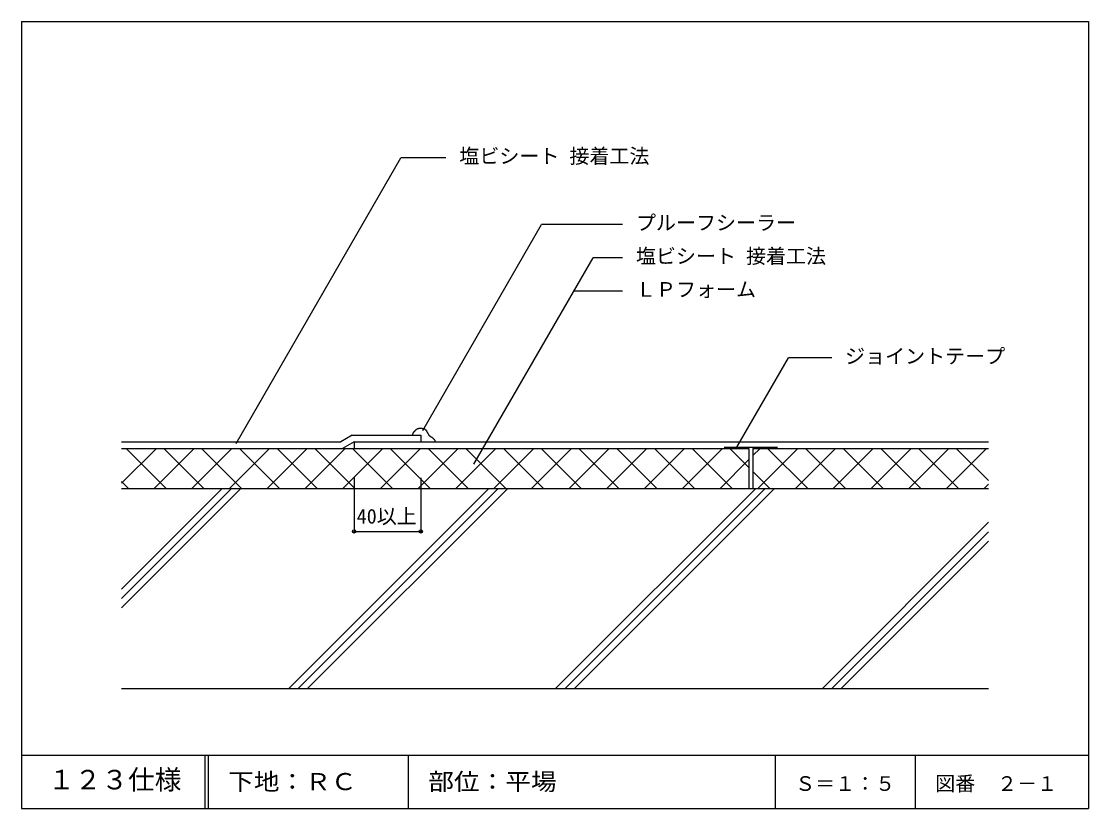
# Model space of a CAD drawing. Units: millimetres, scale not verified. Extents: x -350 to 450, y -609 to 621.
# Drawn here: x -350 to 450, y 31 to 621 of the extents above; entities that cross this region are included whole.
import ezdxf
from ezdxf.enums import TextEntityAlignment as Align

# ---------------------------------------------------------------- set-up
doc = ezdxf.new("R2010")
doc.units = ezdxf.units.MM
doc.header["$LTSCALE"] = 5
doc.header["$PDMODE"] = 32
doc.header["$PDSIZE"] = 2.5
for name, color, linetype in [('2-2_in line', 7, 'Continuous'), ('2-3', 3, 'Continuous'), ('2-4_out line', 2, 'Continuous'), ('2-A_moji', 7, 'Continuous'), ('2-B_dim', 7, 'Continuous'), ('2-D_ハッチ他', 4, 'Continuous'), ('2-E_con他', 4, 'Continuous'), ('F-2', 7, 'Continuous'), ('F-5', 6, 'Continuous'), ('F-7', 1, 'Continuous'), ('F-A', 7, 'Continuous')]:
    doc.layers.add(name, color=color, linetype=linetype)
doc.styles.add('HG丸ｺﾞｼｯｸM-PRO', font='')
doc.styles.add('ＭＳ ゴシック', font='')
doc.styles.get('HG丸ｺﾞｼｯｸM-PRO').set_extended_font_data('HG丸ｺﾞｼｯｸM-PRO')
doc.styles.get('ＭＳ ゴシック').set_extended_font_data('MS Gothic')

msp = doc.modelspace()

# ---------------------------------------------------------------- linework, layer by layer
at = {"layer": '2-2_in line'}
for p, q in [((-100.559, 305.555), (-109.219, 300.555)), ((-100.559, 305.555), (-100.559, 300.555)), ((-100.559, 305.555), (-50.559, 305.555)), ((-274.936, 300.555), (195.441, 300.555)), ((195.441, 300.555), (195.441, 270.555)), ((198.441, 300.555), (198.441, 270.555)), ((198.441, 300.555), (375.064, 300.555)), ((-274.936, 270.555), (375.064, 270.555))]:
    msp.add_line(p, q, dxfattribs=at)
for points in [[(-56.556, 310.555), (-56.538, 310.686), (-56.505, 310.911), (-56.467, 311.135), (-56.422, 311.355), (-56.366, 311.572), (-56.297, 311.783), (-56.25, 311.903), (-56.209, 311.995), (-56.131, 312.151), (-56.044, 312.303), (-55.949, 312.452), (-55.849, 312.597), (-55.744, 312.739), (-55.682, 312.821), (-55.608, 312.915), (-55.478, 313.076), (-55.345, 313.234), (-55.21, 313.389), (-55.072, 313.543), (-54.933, 313.695), (-54.852, 313.782), (-54.766, 313.873), (-54.617, 314.029), (-54.465, 314.182), (-54.31, 314.332), (-54.151, 314.479), (-53.988, 314.62), (-53.891, 314.7), (-53.803, 314.768), (-53.648, 314.883), (-53.489, 314.99), (-53.326, 315.091), (-53.159, 315.184), (-52.987, 315.267), (-52.886, 315.311), (-52.772, 315.356), (-52.572, 315.423), (-52.368, 315.48), (-52.161, 315.527)], [(-52.161, 315.527), (-51.952, 315.567), (-51.741, 315.6), (-51.619, 315.617), (-51.47, 315.636), (-51.214, 315.663), (-50.957, 315.682), (-50.701, 315.691), (-50.446, 315.689), (-50.192, 315.675), (-50.046, 315.661), (-49.938, 315.647), (-49.754, 315.618), (-49.57, 315.584), (-49.386, 315.546), (-49.202, 315.506), (-49.017, 315.465), (-48.91, 315.442), (-48.788, 315.417), (-48.577, 315.374), (-48.367, 315.328), (-48.16, 315.275), (-47.958, 315.213), (-47.761, 315.137), (-47.65, 315.085), (-47.551, 315.032), (-47.386, 314.929), (-47.228, 314.812), (-47.077, 314.684), (-46.934, 314.547), (-46.798, 314.402), (-46.722, 314.315), (-46.638, 314.212), (-46.5, 314.031), (-46.37, 313.845), (-46.247, 313.655), (-46.129, 313.461), (-46.016, 313.265), (-45.952, 313.15), (-45.885, 313.027)], [(-45.885, 313.027), (-45.771, 312.814), (-45.659, 312.599), (-45.548, 312.384), (-45.437, 312.168), (-45.326, 311.952), (-45.261, 311.827), (-45.173, 311.658), (-45.016, 311.369), (-44.852, 311.084), (-44.677, 310.807), (-44.488, 310.54), (-44.283, 310.288), (-44.155, 310.148), (-44.109, 310.101), (-44.027, 310.022), (-43.943, 309.945), (-43.856, 309.871), (-43.767, 309.8), (-43.676, 309.732), (-43.622, 309.694), (-43.532, 309.635), (-43.374, 309.539), (-43.213, 309.447), (-43.05, 309.358), (-42.887, 309.269), (-42.726, 309.177), (-42.635, 309.122), (-42.542, 309.062), (-42.386, 308.955), (-42.234, 308.842), (-42.085, 308.724), (-41.937, 308.604), (-41.791, 308.482), (-41.707, 308.411), (-41.601, 308.321), (-41.419, 308.166), (-41.24, 308.009), (-41.065, 307.848), (-40.895, 307.681)], [(-40.895, 307.681), (-40.731, 307.508), (-40.64, 307.404), (-40.589, 307.341), (-40.502, 307.232), (-40.42, 307.119), (-40.342, 307.004), (-40.269, 306.886), (-40.202, 306.764), (-40.166, 306.693), (-40.12, 306.591), (-40.048, 306.412), (-39.986, 306.23), (-39.932, 306.044), (-39.883, 305.855), (-39.837, 305.666), (-39.811, 305.555)]]:
    msp.add_lwpolyline(points, dxfattribs=at)
at = {"layer": '2-3'}
msp.add_line((-274.936, 120.555), (375.064, 120.555), dxfattribs=at)
at = {"layer": '2-4_out line'}
for p, q in [((-274.936, 305.555), (-110.559, 305.555)), ((-101.898, 310.555), (-110.559, 305.555)), ((-101.898, 310.555), (-50.559, 310.555)), ((-50.559, 310.555), (-50.559, 305.555)), ((-50.559, 305.555), (375.064, 305.555)), ((176.941, 301.555), (216.941, 301.555))]:
    msp.add_line(p, q, dxfattribs=at)
at = {"layer": '2-A_moji'}
for p, q in [((-189.039, 304.178), (-65.39, 518.344)), ((-31.657, 518.344), (-65.39, 518.344)), ((-49.115, 313.924), (40.04, 468.344)), ((100.723, 468.344), (40.04, 468.344)), ((-10.771, 288.587), (78.578, 443.344)), ((100.723, 443.344), (78.578, 443.344)), ((100.723, 418.344), (64.145, 418.344)), ((186.426, 301.555), (224.986, 368.344)), ((257.484, 368.344), (224.986, 368.344))]:
    msp.add_line(p, q, dxfattribs=at)
at = {"layer": '2-B_dim'}
for p, q in [((-100.559, 278.403), (-100.559, 238.373)), ((-50.559, 278.403), (-50.559, 238.373)), ((-100.559, 238.373), (-50.559, 238.373))]:
    msp.add_line(p, q, dxfattribs=at)
at = {"layer": '2-B_dim', "color": 1}
for p in [(-100.559, 238.373), (-50.559, 238.373)]:
    msp.add_point(p, dxfattribs=at)
at = {"layer": '2-D_ハッチ他'}
for p, q in [((-274.936, 274.361), (-248.742, 300.555)), ((-271.381, 300.555), (-241.381, 270.555)), ((-250.457, 270.555), (-220.457, 300.555)), ((-243.096, 300.555), (-213.096, 270.555)), ((-222.173, 270.555), (-192.173, 300.555)), ((-214.812, 300.555), (-184.812, 270.555)), ((-193.889, 270.555), (-163.889, 300.555)), ((-186.528, 300.555), (-156.528, 270.555)), ((-165.605, 270.555), (-135.605, 300.555)), ((-158.244, 300.555), (-128.244, 270.555)), ((-137.32, 270.555), (-107.32, 300.555)), ((-129.959, 300.555), (-99.959, 270.555)), ((-109.036, 270.555), (-79.036, 300.555)), ((-101.675, 300.555), (-71.675, 270.555)), ((-80.752, 270.555), (-50.752, 300.555)), ((-73.391, 300.555), (-43.391, 270.555)), ((-52.467, 270.555), (-22.467, 300.555)), ((-45.106, 300.555), (-15.106, 270.555)), ((-24.183, 270.555), (5.817, 300.555)), ((-16.822, 300.555), (13.178, 270.555)), ((4.101, 270.555), (34.101, 300.555)), ((11.462, 300.555), (41.462, 270.555)), ((32.385, 270.555), (62.385, 300.555)), ((39.746, 300.555), (69.746, 270.555)), ((60.67, 270.555), (90.67, 300.555)), ((68.031, 300.555), (98.031, 270.555)), ((88.954, 270.555), (118.954, 300.555)), ((96.315, 300.555), (126.315, 270.555)), ((117.238, 270.555), (147.238, 300.555)), ((124.599, 300.555), (154.599, 270.555)), ((145.522, 270.555), (175.522, 300.555)), ((152.883, 300.555), (182.883, 270.555)), ((181.168, 300.555), (195.441, 286.282)), ((198.441, 295.19), (203.807, 300.555)), ((202.091, 270.555), (232.091, 300.555)), ((209.452, 300.555), (239.452, 270.555)), ((230.375, 270.555), (260.375, 300.555)), ((237.736, 300.555), (267.736, 270.555)), ((258.66, 270.555), (288.66, 300.555)), ((266.021, 300.555), (296.021, 270.555)), ((286.944, 270.555), (316.944, 300.555)), ((294.305, 300.555), (324.305, 270.555)), ((315.228, 270.555), (345.228, 300.555)), ((322.589, 300.555), (352.589, 270.555)), ((343.512, 270.555), (373.512, 300.555)), ((350.873, 300.555), (375.064, 276.364)), ((173.807, 270.555), (195.441, 292.19)), ((198.441, 283.282), (211.168, 270.555)), ((-274.936, 275.826), (-269.665, 270.555)), ((371.797, 270.555), (375.064, 273.823))]:
    msp.add_line(p, q, dxfattribs=at)
at = {"layer": '2-E_con他'}
for p, q in [((-274.936, 195.121), (-199.501, 270.555)), ((-274.936, 180.978), (-185.359, 270.555)), ((-274.936, 188.049), (-192.43, 270.555)), ((-149.501, 120.555), (0.499, 270.555)), ((-142.43, 120.555), (7.57, 270.555)), ((-135.359, 120.555), (14.641, 270.555)), ((50.499, 120.555), (200.499, 270.555)), ((57.57, 120.555), (207.57, 270.555)), ((64.641, 120.555), (214.641, 270.555)), ((250.499, 120.555), (375.064, 245.121)), ((257.57, 120.555), (375.064, 238.049)), ((264.641, 120.555), (375.064, 230.978))]:
    msp.add_line(p, q, dxfattribs=at)
at = {"layer": 'F-2'}
for p, q in [((-59.936, 70.555), (-59.936, 30.555)), ((215.064, 70.555), (215.064, 30.555)), ((320.064, 70.555), (320.064, 30.555))]:
    msp.add_line(p, q, dxfattribs=at)
at = {"layer": 'F-5'}
for p, q in [((-349.936, 70.555), (450.064, 70.555)), ((-212.436, 70.555), (-212.436, 30.555)), ((-209.936, 70.555), (-209.936, 30.555))]:
    msp.add_line(p, q, dxfattribs=at)
at = {"layer": 'F-7'}
for p, q in [((-349.936, 620.555), (450.064, 620.555)), ((-349.936, 620.555), (-349.936, 30.555)), ((450.064, 620.555), (450.064, 30.555)), ((-349.936, 30.555), (450.064, 30.555))]:
    msp.add_line(p, q, dxfattribs=at)

# ---------------------------------------------------------------- texts
at = {"layer": '2-A_moji', "style": 'ＭＳ ゴシック'}
for s, p in [('塩ビシート 接着工法', (-21.657, 510.844)), ('プルーフシーラー', (110.723, 460.844)), ('塩ビシート 接着工法', (110.723, 435.844)), ('ＬＰフォーム', (110.723, 410.844)), ('ジョイントテープ', (267.484, 360.844))]:
    msp.add_text(s, height=11, dxfattribs=at).set_placement(p, align=Align.BOTTOM_LEFT)
at = {"layer": '2-B_dim', "style": 'ＭＳ ゴシック'}
msp.add_text('40以上', height=11, dxfattribs=at).set_placement((-98.53, 240.873), align=Align.BOTTOM_LEFT)
at = {"layer": 'F-A', "style": 'HG丸ｺﾞｼｯｸM-PRO'}
for s, height, p in [('１２３仕様', 14.66, (-329.936, 40.555)), ('図番', 11, (335.064, 40.555)), ('Ｓ＝１：５', 11, (230.064, 40.555)), ('２－１', 11, (381.482, 40.555))]:
    msp.add_text(s, height=height, dxfattribs=at).set_placement(p, align=Align.BOTTOM_LEFT)
at = {"layer": 'F-A', "style": 'HG丸ｺﾞｼｯｸM-PRO', "width": 1.1}
for s, p in [('下地：ＲＣ', (-194.936, 40.555)), ('部位：平場', (-44.936, 40.555))]:
    msp.add_text(s, height=12.83, dxfattribs=at).set_placement(p, align=Align.BOTTOM_LEFT)

doc.saveas('drawing.dxf')
